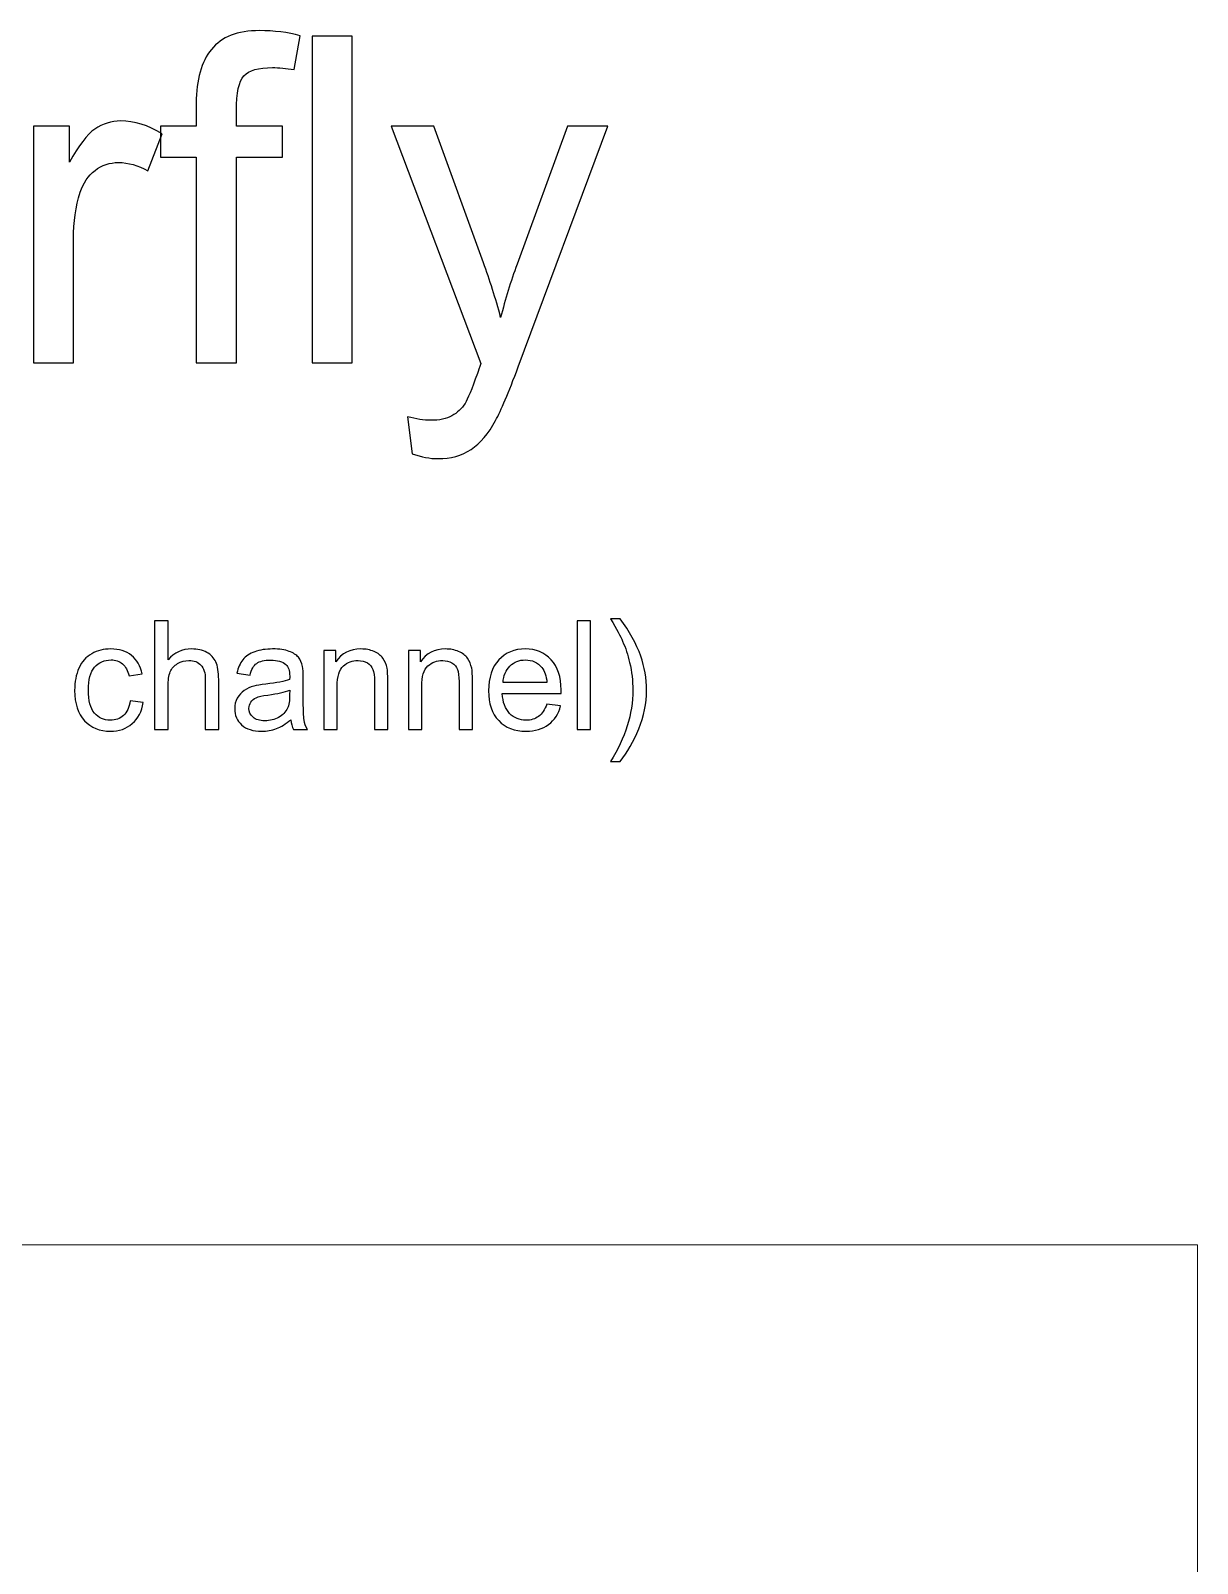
# Model space of a CAD drawing. Header units: millimetres. Extents: x -75 to 76, y -103 to 130.
# Drawn here: x 41.02 to 75.65, y 84.47 to 129.96 of the extents above; entities that cross this region are included whole.
import ezdxf

# ---------------------------------------------------------------- set-up
doc = ezdxf.new("R2010")
doc.units = ezdxf.units.MM
doc.header["$MEASUREMENT"] = 0
doc.layers.add('Layer 1', color=7, linetype='Continuous')

msp = doc.modelspace()

# ---------------------------------------------------------------- linework, layer by layer
at = {"layer": 'Layer 1', "color": 250, "lineweight": 9}
msp.add_lwpolyline([(-74.634, -102.9289), (75.6492, -102.9289), (75.6492, 93.9211), (-74.634, 93.9211), (-74.634, -102.9289)], close=True, dxfattribs=at)
at = {"layer": 'Layer 1', "color": 250}
for points, knots in [([(45.9361, 120.1021), (45.9361, 120.1021), (45.9361, 126.2095), (45.9361, 126.2095), (45.9361, 126.2095), (45.9361, 126.2095), (44.8798, 126.2095), (44.8798, 126.2095), (44.8798, 126.2095), (44.8798, 126.2095), (44.8798, 127.1303), (44.8798, 127.1303), (44.8798, 127.1303), (44.8798, 127.1303), (45.9361, 127.1303), (45.9361, 127.1303), (45.9361, 127.1303), (45.9361, 127.1303), (45.9361, 127.8097), (45.9361, 127.8097), (45.9361, 127.8097), (45.9361, 128.5048), (46.0873, 129.0375), (46.3875, 129.4054), (46.3875, 129.4054), (46.6876, 129.7755), (47.1616, 129.9606), (47.8116, 129.9606), (47.8116, 129.9606), (48.2495, 129.9606), (48.6534, 129.911), (49.0236, 129.8116), (49.0236, 129.8116), (49.0236, 129.8116), (48.8386, 128.805), (48.8386, 128.805), (48.8386, 128.805), (48.6038, 128.8434), (48.3894, 128.8637), (48.1953, 128.8637), (48.1953, 128.8637), (47.7845, 128.8637), (47.5024, 128.7825), (47.3534, 128.62), (47.3534, 128.62), (47.2022, 128.4574), (47.1277, 128.1121), (47.1277, 127.584), (47.1277, 127.584), (47.1277, 127.584), (47.1277, 127.1303), (47.1277, 127.1303), (47.1277, 127.1303), (47.1277, 127.1303), (48.4955, 127.1303), (48.4955, 127.1303), (48.4955, 127.1303), (48.4955, 127.1303), (48.4955, 126.2095), (48.4955, 126.2095), (48.4955, 126.2095), (48.4955, 126.2095), (47.1277, 126.2095), (47.1277, 126.2095), (47.1277, 126.2095), (47.1277, 126.2095), (47.1277, 120.1021), (47.1277, 120.1021), (47.1277, 120.1021), (47.1277, 120.1021), (45.9361, 120.1021), (45.9361, 120.1021)], [0, 0, 0, 0, 0.0526316, 0.0526316, 0.0526316, 0.0526316, 0.1052632, 0.1052632, 0.1052632, 0.1052632, 0.1578947, 0.1578947, 0.1578947, 0.1578947, 0.2105263, 0.2105263, 0.2105263, 0.2105263, 0.2631579, 0.2631579, 0.2631579, 0.2631579, 0.3157895, 0.3157895, 0.3157895, 0.3157895, 0.3684211, 0.3684211, 0.3684211, 0.3684211, 0.4210526, 0.4210526, 0.4210526, 0.4210526, 0.4736842, 0.4736842, 0.4736842, 0.4736842, 0.5263158, 0.5263158, 0.5263158, 0.5263158, 0.5789474, 0.5789474, 0.5789474, 0.5789474, 0.6315789, 0.6315789, 0.6315789, 0.6315789, 0.6842105, 0.6842105, 0.6842105, 0.6842105, 0.7368421, 0.7368421, 0.7368421, 0.7368421, 0.7894737, 0.7894737, 0.7894737, 0.7894737, 0.8421053, 0.8421053, 0.8421053, 0.8421053, 0.8947368, 0.8947368, 0.8947368, 0.8947368, 1, 1, 1, 1]), ([(49.3757, 120.1021), (49.3757, 120.1021), (49.3757, 129.7981), (49.3757, 129.7981), (49.3757, 129.7981), (49.3757, 129.7981), (50.5674, 129.7981), (50.5674, 129.7981), (50.5674, 129.7981), (50.5674, 129.7981), (50.5674, 120.1021), (50.5674, 120.1021), (50.5674, 120.1021), (50.5674, 120.1021), (49.3757, 120.1021), (49.3757, 120.1021)], [0, 0, 0, 0, 0.2, 0.2, 0.2, 0.2, 0.4, 0.4, 0.4, 0.4, 0.6, 0.6, 0.6, 0.6, 1, 1, 1, 1]), ([(41.1016, 120.1021), (41.1016, 120.1021), (41.1016, 127.1303), (41.1016, 127.1303), (41.1016, 127.1303), (41.1016, 127.1303), (42.1714, 127.1303), (42.1714, 127.1303), (42.1714, 127.1303), (42.1714, 127.1303), (42.1714, 126.0538), (42.1714, 126.0538), (42.1714, 126.0538), (42.4445, 126.5526), (42.6973, 126.8821), (42.9298, 127.0401), (42.9298, 127.0401), (43.1622, 127.2003), (43.4173, 127.2793), (43.6949, 127.2793), (43.6949, 127.2793), (44.0966, 127.2793), (44.5051, 127.1529), (44.9204, 126.9024), (44.9204, 126.9024), (44.9204, 126.9024), (44.4961, 125.8032), (44.4961, 125.8032), (44.4961, 125.8032), (44.2072, 125.9657), (43.9183, 126.047), (43.6294, 126.047), (43.6294, 126.047), (43.3699, 126.047), (43.1374, 125.968), (42.932, 125.8122), (42.932, 125.8122), (42.7266, 125.6565), (42.5799, 125.4398), (42.4919, 125.1622), (42.4919, 125.1622), (42.3588, 124.7402), (42.2933, 124.2775), (42.2933, 123.7742), (42.2933, 123.7742), (42.2933, 123.7742), (42.2933, 120.1021), (42.2933, 120.1021), (42.2933, 120.1021), (42.2933, 120.1021), (41.1016, 120.1021), (41.1016, 120.1021)], [0, 0, 0, 0, 0.0714286, 0.0714286, 0.0714286, 0.0714286, 0.1428571, 0.1428571, 0.1428571, 0.1428571, 0.2142857, 0.2142857, 0.2142857, 0.2142857, 0.2857143, 0.2857143, 0.2857143, 0.2857143, 0.3571429, 0.3571429, 0.3571429, 0.3571429, 0.4285714, 0.4285714, 0.4285714, 0.4285714, 0.5, 0.5, 0.5, 0.5, 0.5714286, 0.5714286, 0.5714286, 0.5714286, 0.6428571, 0.6428571, 0.6428571, 0.6428571, 0.7142857, 0.7142857, 0.7142857, 0.7142857, 0.7857143, 0.7857143, 0.7857143, 0.7857143, 0.8571429, 0.8571429, 0.8571429, 0.8571429, 1, 1, 1, 1]), ([(52.3414, 117.4005), (52.3414, 117.4005), (52.206, 118.5019), (52.206, 118.5019), (52.206, 118.5019), (52.4678, 118.4319), (52.6935, 118.3958), (52.8876, 118.3958), (52.8876, 118.3958), (53.1539, 118.3958), (53.366, 118.441), (53.5241, 118.529), (53.5241, 118.529), (53.6843, 118.617), (53.8152, 118.7411), (53.9168, 118.8991), (53.9168, 118.8991), (53.9912, 119.0187), (54.1131, 119.3144), (54.2801, 119.7884), (54.2801, 119.7884), (54.3027, 119.8538), (54.3366, 119.9509), (54.3862, 120.0795), (54.3862, 120.0795), (54.3862, 120.0795), (51.7184, 127.1303), (51.7184, 127.1303), (51.7184, 127.1303), (51.7184, 127.1303), (52.9914, 127.1303), (52.9914, 127.1303), (52.9914, 127.1303), (52.9914, 127.1303), (54.4584, 123.0723), (54.4584, 123.0723), (54.4584, 123.0723), (54.6503, 122.56), (54.8195, 122.0183), (54.9707, 121.4495), (54.9707, 121.4495), (55.1085, 121.9844), (55.271, 122.5126), (55.4605, 123.0317), (55.4605, 123.0317), (55.4605, 123.0317), (56.9592, 127.1303), (56.9592, 127.1303), (56.9592, 127.1303), (56.9592, 127.1303), (58.1486, 127.1303), (58.1486, 127.1303), (58.1486, 127.1303), (58.1486, 127.1303), (55.4921, 119.9802), (55.4921, 119.9802), (55.4921, 119.9802), (55.2055, 119.2106), (54.982, 118.6824), (54.8218, 118.3913), (54.8218, 118.3913), (54.6096, 118.0009), (54.3659, 117.7142), (54.0928, 117.5314), (54.0928, 117.5314), (53.8174, 117.3486), (53.4902, 117.2583), (53.111, 117.2583), (53.111, 117.2583), (52.8808, 117.2583), (52.6235, 117.3057), (52.3414, 117.4005)], [0, 0, 0, 0, 0.0526316, 0.0526316, 0.0526316, 0.0526316, 0.1052632, 0.1052632, 0.1052632, 0.1052632, 0.1578947, 0.1578947, 0.1578947, 0.1578947, 0.2105263, 0.2105263, 0.2105263, 0.2105263, 0.2631579, 0.2631579, 0.2631579, 0.2631579, 0.3157895, 0.3157895, 0.3157895, 0.3157895, 0.3684211, 0.3684211, 0.3684211, 0.3684211, 0.4210526, 0.4210526, 0.4210526, 0.4210526, 0.4736842, 0.4736842, 0.4736842, 0.4736842, 0.5263158, 0.5263158, 0.5263158, 0.5263158, 0.5789474, 0.5789474, 0.5789474, 0.5789474, 0.6315789, 0.6315789, 0.6315789, 0.6315789, 0.6842105, 0.6842105, 0.6842105, 0.6842105, 0.7368421, 0.7368421, 0.7368421, 0.7368421, 0.7894737, 0.7894737, 0.7894737, 0.7894737, 0.8421053, 0.8421053, 0.8421053, 0.8421053, 0.8947368, 0.8947368, 0.8947368, 0.8947368, 1, 1, 1, 1]), ([(44.7018, 109.2172), (44.7018, 109.2172), (44.7018, 112.4492), (44.7018, 112.4492), (44.7018, 112.4492), (44.7018, 112.4492), (45.099, 112.4492), (45.099, 112.4492), (45.099, 112.4492), (45.099, 112.4492), (45.099, 111.2861), (45.099, 111.2861), (45.099, 111.2861), (45.2833, 111.502), (45.5158, 111.6096), (45.7972, 111.6096), (45.7972, 111.6096), (45.9694, 111.6096), (46.1191, 111.5758), (46.247, 111.5073), (46.247, 111.5073), (46.3742, 111.4389), (46.4652, 111.3448), (46.5201, 111.2244), (46.5201, 111.2244), (46.575, 111.104), (46.6021, 110.9288), (46.6021, 110.7001), (46.6021, 110.7001), (46.6021, 110.7001), (46.6021, 109.2172), (46.6021, 109.2172), (46.6021, 109.2172), (46.6021, 109.2172), (46.2049, 109.2172), (46.2049, 109.2172), (46.2049, 109.2172), (46.2049, 109.2172), (46.2049, 110.6986), (46.2049, 110.6986), (46.2049, 110.6986), (46.2049, 110.8964), (46.162, 111.0409), (46.077, 111.1311), (46.077, 111.1311), (45.9912, 111.2214), (45.8709, 111.2665), (45.7144, 111.2665), (45.7144, 111.2665), (45.5978, 111.2665), (45.488, 111.2365), (45.3849, 111.1755), (45.3849, 111.1755), (45.2818, 111.1146), (45.2088, 111.0319), (45.1644, 110.9273), (45.1644, 110.9273), (45.1208, 110.8234), (45.099, 110.6798), (45.099, 110.4962), (45.099, 110.4962), (45.099, 110.4962), (45.099, 109.2172), (45.099, 109.2172), (45.099, 109.2172), (45.099, 109.2172), (44.7018, 109.2172), (44.7018, 109.2172)], [0, 0, 0, 0, 0.0555556, 0.0555556, 0.0555556, 0.0555556, 0.1111111, 0.1111111, 0.1111111, 0.1111111, 0.1666667, 0.1666667, 0.1666667, 0.1666667, 0.2222222, 0.2222222, 0.2222222, 0.2222222, 0.2777778, 0.2777778, 0.2777778, 0.2777778, 0.3333333, 0.3333333, 0.3333333, 0.3333333, 0.3888889, 0.3888889, 0.3888889, 0.3888889, 0.4444444, 0.4444444, 0.4444444, 0.4444444, 0.5, 0.5, 0.5, 0.5, 0.5555556, 0.5555556, 0.5555556, 0.5555556, 0.6111111, 0.6111111, 0.6111111, 0.6111111, 0.6666667, 0.6666667, 0.6666667, 0.6666667, 0.7222222, 0.7222222, 0.7222222, 0.7222222, 0.7777778, 0.7777778, 0.7777778, 0.7777778, 0.8333333, 0.8333333, 0.8333333, 0.8333333, 0.8888889, 0.8888889, 0.8888889, 0.8888889, 1, 1, 1, 1]), ([(57.2451, 109.2172), (57.2451, 109.2172), (57.2451, 112.4492), (57.2451, 112.4492), (57.2451, 112.4492), (57.2451, 112.4492), (57.6423, 112.4492), (57.6423, 112.4492), (57.6423, 112.4492), (57.6423, 112.4492), (57.6423, 109.2172), (57.6423, 109.2172), (57.6423, 109.2172), (57.6423, 109.2172), (57.2451, 109.2172), (57.2451, 109.2172)], [0, 0, 0, 0, 0.2, 0.2, 0.2, 0.2, 0.4, 0.4, 0.4, 0.4, 0.6, 0.6, 0.6, 0.6, 1, 1, 1, 1]), ([(58.5188, 108.2693), (58.5188, 108.2693), (58.2344, 108.2693), (58.2344, 108.2693), (58.2344, 108.2693), (58.6738, 108.9742), (58.8935, 109.6799), (58.8935, 110.3863), (58.8935, 110.3863), (58.8935, 110.6624), (58.8619, 110.9363), (58.7987, 111.2079), (58.7987, 111.2079), (58.749, 111.4283), (58.679, 111.6397), (58.5895, 111.8428), (58.5895, 111.8428), (58.5324, 111.9745), (58.4135, 112.1949), (58.2344, 112.5034), (58.2344, 112.5034), (58.2344, 112.5034), (58.5188, 112.5034), (58.5188, 112.5034), (58.5188, 112.5034), (58.7941, 112.1347), (58.998, 111.7646), (59.1305, 111.393), (59.1305, 111.393), (59.2433, 111.0732), (59.2997, 110.7384), (59.2997, 110.3886), (59.2997, 110.3886), (59.2997, 109.9921), (59.2238, 109.6085), (59.0718, 109.2383), (59.0718, 109.2383), (58.9206, 108.8681), (58.7362, 108.5454), (58.5188, 108.2693)], [0, 0, 0, 0, 0.0909091, 0.0909091, 0.0909091, 0.0909091, 0.1818182, 0.1818182, 0.1818182, 0.1818182, 0.2727273, 0.2727273, 0.2727273, 0.2727273, 0.3636364, 0.3636364, 0.3636364, 0.3636364, 0.4545455, 0.4545455, 0.4545455, 0.4545455, 0.5454545, 0.5454545, 0.5454545, 0.5454545, 0.6363636, 0.6363636, 0.6363636, 0.6363636, 0.7272727, 0.7272727, 0.7272727, 0.7272727, 0.8181818, 0.8181818, 0.8181818, 0.8181818, 1, 1, 1, 1]), ([(43.975, 110.0749), (43.975, 110.0749), (44.3632, 110.0207), (44.3632, 110.0207), (44.3632, 110.0207), (44.3204, 109.7536), (44.212, 109.5452), (44.0367, 109.394), (44.0367, 109.394), (43.8614, 109.2428), (43.6455, 109.1676), (43.3904, 109.1676), (43.3904, 109.1676), (43.0707, 109.1676), (42.8134, 109.2722), (42.6194, 109.4813), (42.6194, 109.4813), (42.4245, 109.6905), (42.3275, 109.9899), (42.3275, 110.3796), (42.3275, 110.3796), (42.3275, 110.6324), (42.3696, 110.8528), (42.4531, 111.0424), (42.4531, 111.0424), (42.5366, 111.2312), (42.6637, 111.3734), (42.8353, 111.4674), (42.8353, 111.4674), (43.0061, 111.5622), (43.1919, 111.6096), (43.3935, 111.6096), (43.3935, 111.6096), (43.647, 111.6096), (43.8554, 111.5457), (44.0164, 111.4171), (44.0164, 111.4171), (44.1782, 111.2884), (44.282, 111.1056), (44.3271, 110.8694), (44.3271, 110.8694), (44.3271, 110.8694), (43.9434, 110.8107), (43.9434, 110.8107), (43.9434, 110.8107), (43.9066, 110.9679), (43.8419, 111.086), (43.7478, 111.1657), (43.7478, 111.1657), (43.6545, 111.2447), (43.5417, 111.2846), (43.4093, 111.2846), (43.4093, 111.2846), (43.2092, 111.2846), (43.0467, 111.2131), (42.921, 111.0702), (42.921, 111.0702), (42.7962, 110.9265), (42.7337, 110.7008), (42.7337, 110.3909), (42.7337, 110.3909), (42.7337, 110.0764), (42.7939, 109.8484), (42.9142, 109.7062), (42.9142, 109.7062), (43.0354, 109.5641), (43.1926, 109.4926), (43.386, 109.4926), (43.386, 109.4926), (43.5424, 109.4926), (43.6726, 109.54), (43.7764, 109.6355), (43.7764, 109.6355), (43.881, 109.7303), (43.9472, 109.877), (43.975, 110.0749)], [0, 0, 0, 0, 0.05, 0.05, 0.05, 0.05, 0.1, 0.1, 0.1, 0.1, 0.15, 0.15, 0.15, 0.15, 0.2, 0.2, 0.2, 0.2, 0.25, 0.25, 0.25, 0.25, 0.3, 0.3, 0.3, 0.3, 0.35, 0.35, 0.35, 0.35, 0.4, 0.4, 0.4, 0.4, 0.45, 0.45, 0.45, 0.45, 0.5, 0.5, 0.5, 0.5, 0.55, 0.55, 0.55, 0.55, 0.6, 0.6, 0.6, 0.6, 0.65, 0.65, 0.65, 0.65, 0.7, 0.7, 0.7, 0.7, 0.75, 0.75, 0.75, 0.75, 0.8, 0.8, 0.8, 0.8, 0.85, 0.85, 0.85, 0.85, 0.9, 0.9, 0.9, 0.9, 1, 1, 1, 1]), ([(48.7425, 109.5106), (48.595, 109.385), (48.4528, 109.297), (48.3167, 109.2451), (48.3167, 109.2451), (48.1805, 109.1931), (48.0345, 109.1676), (47.878, 109.1676), (47.878, 109.1676), (47.6207, 109.1676), (47.4229, 109.23), (47.2845, 109.3556), (47.2845, 109.3556), (47.146, 109.4806), (47.0768, 109.6408), (47.0768, 109.8356), (47.0768, 109.8356), (47.0768, 109.95), (47.1032, 110.0546), (47.1551, 110.1494), (47.1551, 110.1494), (47.2077, 110.2442), (47.2762, 110.3194), (47.3605, 110.3766), (47.3605, 110.3766), (47.4454, 110.4337), (47.5402, 110.4774), (47.6463, 110.5067), (47.6463, 110.5067), (47.7246, 110.527), (47.8427, 110.5466), (47.9999, 110.5662), (47.9999, 110.5662), (48.3204, 110.6038), (48.5574, 110.6496), (48.7086, 110.7023), (48.7086, 110.7023), (48.7101, 110.7565), (48.7109, 110.7911), (48.7109, 110.8054), (48.7109, 110.8054), (48.7109, 110.9664), (48.6733, 111.08), (48.598, 111.1462), (48.598, 111.1462), (48.4964, 111.2357), (48.3452, 111.2801), (48.1451, 111.2801), (48.1451, 111.2801), (47.9578, 111.2801), (47.8194, 111.247), (47.7306, 111.1816), (47.7306, 111.1816), (47.6411, 111.1161), (47.5756, 111.0002), (47.5327, 110.8332), (47.5327, 110.8332), (47.5327, 110.8332), (47.1445, 110.8874), (47.1445, 110.8874), (47.1445, 110.8874), (47.1799, 111.0537), (47.2378, 111.1883), (47.3191, 111.2906), (47.3191, 111.2906), (47.4003, 111.393), (47.5177, 111.4712), (47.6712, 111.5269), (47.6712, 111.5269), (47.8239, 111.5818), (48.0022, 111.6096), (48.2038, 111.6096), (48.2038, 111.6096), (48.4039, 111.6096), (48.5672, 111.5863), (48.6928, 111.5389), (48.6928, 111.5389), (48.8177, 111.4915), (48.9102, 111.4328), (48.9689, 111.3613), (48.9689, 111.3613), (49.0276, 111.2899), (49.069, 111.1996), (49.093, 111.0905), (49.093, 111.0905), (49.1058, 111.0228), (49.1126, 110.9009), (49.1126, 110.7257), (49.1126, 110.7257), (49.1126, 110.7257), (49.1126, 110.199), (49.1126, 110.199), (49.1126, 110.199), (49.1126, 109.8312), (49.1209, 109.5987), (49.1374, 109.5001), (49.1374, 109.5001), (49.1532, 109.4016), (49.1863, 109.3075), (49.2345, 109.2172), (49.2345, 109.2172), (49.2345, 109.2172), (48.8192, 109.2172), (48.8192, 109.2172), (48.8192, 109.2172), (48.7793, 109.3007), (48.7537, 109.3986), (48.7425, 109.5106)], [0, 0, 0, 0, 0.0357143, 0.0357143, 0.0357143, 0.0357143, 0.0714286, 0.0714286, 0.0714286, 0.0714286, 0.1071429, 0.1071429, 0.1071429, 0.1071429, 0.1428571, 0.1428571, 0.1428571, 0.1428571, 0.1785714, 0.1785714, 0.1785714, 0.1785714, 0.2142857, 0.2142857, 0.2142857, 0.2142857, 0.25, 0.25, 0.25, 0.25, 0.2857143, 0.2857143, 0.2857143, 0.2857143, 0.3214286, 0.3214286, 0.3214286, 0.3214286, 0.3571429, 0.3571429, 0.3571429, 0.3571429, 0.3928571, 0.3928571, 0.3928571, 0.3928571, 0.4285714, 0.4285714, 0.4285714, 0.4285714, 0.4642857, 0.4642857, 0.4642857, 0.4642857, 0.5, 0.5, 0.5, 0.5, 0.5357143, 0.5357143, 0.5357143, 0.5357143, 0.5714286, 0.5714286, 0.5714286, 0.5714286, 0.6071429, 0.6071429, 0.6071429, 0.6071429, 0.6428571, 0.6428571, 0.6428571, 0.6428571, 0.6785714, 0.6785714, 0.6785714, 0.6785714, 0.7142857, 0.7142857, 0.7142857, 0.7142857, 0.75, 0.75, 0.75, 0.75, 0.7857143, 0.7857143, 0.7857143, 0.7857143, 0.8214286, 0.8214286, 0.8214286, 0.8214286, 0.8571429, 0.8571429, 0.8571429, 0.8571429, 0.8928571, 0.8928571, 0.8928571, 0.8928571, 0.9285714, 0.9285714, 0.9285714, 0.9285714, 1, 1, 1, 1]), ([(49.7227, 109.2172), (49.7227, 109.2172), (49.7227, 111.56), (49.7227, 111.56), (49.7227, 111.56), (49.7227, 111.56), (50.0793, 111.56), (50.0793, 111.56), (50.0793, 111.56), (50.0793, 111.56), (50.0793, 111.2275), (50.0793, 111.2275), (50.0793, 111.2275), (50.2509, 111.4825), (50.4991, 111.6096), (50.8234, 111.6096), (50.8234, 111.6096), (50.9648, 111.6096), (51.0942, 111.584), (51.2123, 111.5337), (51.2123, 111.5337), (51.3304, 111.4832), (51.4192, 111.4163), (51.4779, 111.3343), (51.4779, 111.3343), (51.5366, 111.2523), (51.578, 111.1545), (51.6013, 111.0416), (51.6013, 111.0416), (51.6156, 110.9679), (51.6231, 110.8392), (51.6231, 110.6557), (51.6231, 110.6557), (51.6231, 110.6557), (51.6231, 109.2172), (51.6231, 109.2172), (51.6231, 109.2172), (51.6231, 109.2172), (51.2259, 109.2172), (51.2259, 109.2172), (51.2259, 109.2172), (51.2259, 109.2172), (51.2259, 110.6406), (51.2259, 110.6406), (51.2259, 110.6406), (51.2259, 110.8024), (51.2108, 110.9235), (51.18, 111.0033), (51.18, 111.0033), (51.1491, 111.083), (51.0942, 111.147), (51.016, 111.1951), (51.016, 111.1951), (50.9377, 111.2425), (50.8452, 111.2665), (50.7399, 111.2665), (50.7399, 111.2665), (50.5713, 111.2665), (50.4262, 111.2131), (50.3035, 111.1056), (50.3035, 111.1056), (50.1809, 110.9987), (50.12, 110.7949), (50.12, 110.4955), (50.12, 110.4955), (50.12, 110.4955), (50.12, 109.2172), (50.12, 109.2172), (50.12, 109.2172), (50.12, 109.2172), (49.7227, 109.2172), (49.7227, 109.2172)], [0, 0, 0, 0, 0.0526316, 0.0526316, 0.0526316, 0.0526316, 0.1052632, 0.1052632, 0.1052632, 0.1052632, 0.1578947, 0.1578947, 0.1578947, 0.1578947, 0.2105263, 0.2105263, 0.2105263, 0.2105263, 0.2631579, 0.2631579, 0.2631579, 0.2631579, 0.3157895, 0.3157895, 0.3157895, 0.3157895, 0.3684211, 0.3684211, 0.3684211, 0.3684211, 0.4210526, 0.4210526, 0.4210526, 0.4210526, 0.4736842, 0.4736842, 0.4736842, 0.4736842, 0.5263158, 0.5263158, 0.5263158, 0.5263158, 0.5789474, 0.5789474, 0.5789474, 0.5789474, 0.6315789, 0.6315789, 0.6315789, 0.6315789, 0.6842105, 0.6842105, 0.6842105, 0.6842105, 0.7368421, 0.7368421, 0.7368421, 0.7368421, 0.7894737, 0.7894737, 0.7894737, 0.7894737, 0.8421053, 0.8421053, 0.8421053, 0.8421053, 0.8947368, 0.8947368, 0.8947368, 0.8947368, 1, 1, 1, 1]), ([(52.2332, 109.2172), (52.2332, 109.2172), (52.2332, 111.56), (52.2332, 111.56), (52.2332, 111.56), (52.2332, 111.56), (52.5898, 111.56), (52.5898, 111.56), (52.5898, 111.56), (52.5898, 111.56), (52.5898, 111.2275), (52.5898, 111.2275), (52.5898, 111.2275), (52.7613, 111.4825), (53.0096, 111.6096), (53.3338, 111.6096), (53.3338, 111.6096), (53.4753, 111.6096), (53.6047, 111.584), (53.7228, 111.5337), (53.7228, 111.5337), (53.8409, 111.4832), (53.9297, 111.4163), (53.9884, 111.3343), (53.9884, 111.3343), (54.0471, 111.2523), (54.0884, 111.1545), (54.1117, 111.0416), (54.1117, 111.0416), (54.126, 110.9679), (54.1335, 110.8392), (54.1335, 110.6557), (54.1335, 110.6557), (54.1335, 110.6557), (54.1335, 109.2172), (54.1335, 109.2172), (54.1335, 109.2172), (54.1335, 109.2172), (53.7364, 109.2172), (53.7364, 109.2172), (53.7364, 109.2172), (53.7364, 109.2172), (53.7364, 110.6406), (53.7364, 110.6406), (53.7364, 110.6406), (53.7364, 110.8024), (53.7213, 110.9235), (53.6904, 111.0033), (53.6904, 111.0033), (53.6596, 111.083), (53.6047, 111.147), (53.5265, 111.1951), (53.5265, 111.1951), (53.4482, 111.2425), (53.3557, 111.2665), (53.2503, 111.2665), (53.2503, 111.2665), (53.0818, 111.2665), (52.9366, 111.2131), (52.814, 111.1056), (52.814, 111.1056), (52.6914, 110.9987), (52.6304, 110.7949), (52.6304, 110.4955), (52.6304, 110.4955), (52.6304, 110.4955), (52.6304, 109.2172), (52.6304, 109.2172), (52.6304, 109.2172), (52.6304, 109.2172), (52.2332, 109.2172), (52.2332, 109.2172)], [0, 0, 0, 0, 0.0526316, 0.0526316, 0.0526316, 0.0526316, 0.1052632, 0.1052632, 0.1052632, 0.1052632, 0.1578947, 0.1578947, 0.1578947, 0.1578947, 0.2105263, 0.2105263, 0.2105263, 0.2105263, 0.2631579, 0.2631579, 0.2631579, 0.2631579, 0.3157895, 0.3157895, 0.3157895, 0.3157895, 0.3684211, 0.3684211, 0.3684211, 0.3684211, 0.4210526, 0.4210526, 0.4210526, 0.4210526, 0.4736842, 0.4736842, 0.4736842, 0.4736842, 0.5263158, 0.5263158, 0.5263158, 0.5263158, 0.5789474, 0.5789474, 0.5789474, 0.5789474, 0.6315789, 0.6315789, 0.6315789, 0.6315789, 0.6842105, 0.6842105, 0.6842105, 0.6842105, 0.7368421, 0.7368421, 0.7368421, 0.7368421, 0.7894737, 0.7894737, 0.7894737, 0.7894737, 0.8421053, 0.8421053, 0.8421053, 0.8421053, 0.8947368, 0.8947368, 0.8947368, 0.8947368, 1, 1, 1, 1]), ([(56.3416, 109.9756), (56.3416, 109.9756), (56.7524, 109.9214), (56.7524, 109.9214), (56.7524, 109.9214), (56.6884, 109.6829), (56.5688, 109.4971), (56.3942, 109.3655), (56.3942, 109.3655), (56.2197, 109.2338), (55.997, 109.1676), (55.7255, 109.1676), (55.7255, 109.1676), (55.3839, 109.1676), (55.113, 109.2729), (54.9129, 109.4835), (54.9129, 109.4835), (54.7128, 109.6934), (54.6128, 109.9891), (54.6128, 110.369), (54.6128, 110.369), (54.6128, 110.7618), (54.7136, 111.0672), (54.9159, 111.2839), (54.9159, 111.2839), (55.1183, 111.5013), (55.3809, 111.6096), (55.7037, 111.6096), (55.7037, 111.6096), (56.0159, 111.6096), (56.2709, 111.5035), (56.4687, 111.2906), (56.4687, 111.2906), (56.6666, 111.0778), (56.7659, 110.7783), (56.7659, 110.3923), (56.7659, 110.3923), (56.7659, 110.369), (56.7652, 110.3337), (56.7637, 110.2871), (56.7637, 110.2871), (56.7637, 110.2871), (55.019, 110.2871), (55.019, 110.2871), (55.019, 110.2871), (55.0341, 110.0305), (55.1063, 109.8334), (55.2372, 109.6972), (55.2372, 109.6972), (55.3673, 109.5611), (55.5306, 109.4926), (55.7255, 109.4926), (55.7255, 109.4926), (55.8706, 109.4926), (55.9948, 109.5309), (56.0971, 109.6077), (56.0971, 109.6077), (56.2002, 109.6844), (56.2814, 109.8071), (56.3416, 109.9756)], [0, 0, 0, 0, 0.0625, 0.0625, 0.0625, 0.0625, 0.125, 0.125, 0.125, 0.125, 0.1875, 0.1875, 0.1875, 0.1875, 0.25, 0.25, 0.25, 0.25, 0.3125, 0.3125, 0.3125, 0.3125, 0.375, 0.375, 0.375, 0.375, 0.4375, 0.4375, 0.4375, 0.4375, 0.5, 0.5, 0.5, 0.5, 0.5625, 0.5625, 0.5625, 0.5625, 0.625, 0.625, 0.625, 0.625, 0.6875, 0.6875, 0.6875, 0.6875, 0.75, 0.75, 0.75, 0.75, 0.8125, 0.8125, 0.8125, 0.8125, 0.875, 0.875, 0.875, 0.875, 1, 1, 1, 1]), ([(55.0416, 110.6121), (55.0416, 110.6121), (56.3461, 110.6121), (56.3461, 110.6121), (56.3461, 110.6121), (56.3288, 110.8092), (56.2784, 110.9566), (56.1964, 111.0552), (56.1964, 111.0552), (56.0708, 111.2079), (55.9068, 111.2846), (55.7059, 111.2846), (55.7059, 111.2846), (55.5238, 111.2846), (55.3711, 111.2237), (55.247, 111.1018), (55.247, 111.1018), (55.1236, 110.9799), (55.0551, 110.8167), (55.0416, 110.6121)], [0, 0, 0, 0, 0.1666667, 0.1666667, 0.1666667, 0.1666667, 0.3333333, 0.3333333, 0.3333333, 0.3333333, 0.5, 0.5, 0.5, 0.5, 0.6666667, 0.6666667, 0.6666667, 0.6666667, 1, 1, 1, 1]), ([(48.7109, 110.3909), (48.5664, 110.3322), (48.3498, 110.2825), (48.0609, 110.2419), (48.0609, 110.2419), (47.8969, 110.2186), (47.781, 110.1923), (47.7133, 110.1629), (47.7133, 110.1629), (47.6456, 110.1336), (47.5937, 110.0907), (47.5568, 110.035), (47.5568, 110.035), (47.5199, 109.9786), (47.5012, 109.9161), (47.5012, 109.8469), (47.5012, 109.8469), (47.5012, 109.7423), (47.541, 109.6543), (47.6215, 109.5844), (47.6215, 109.5844), (47.702, 109.5144), (47.8194, 109.4791), (47.9736, 109.4791), (47.9736, 109.4791), (48.1263, 109.4791), (48.2625, 109.5122), (48.3821, 109.5791), (48.3821, 109.5791), (48.501, 109.6453), (48.589, 109.7364), (48.6447, 109.8515), (48.6447, 109.8515), (48.6876, 109.941), (48.7086, 110.0726), (48.7086, 110.2464), (48.7086, 110.2464), (48.7086, 110.2464), (48.7109, 110.3909), (48.7109, 110.3909)], [0, 0, 0, 0, 0.0909091, 0.0909091, 0.0909091, 0.0909091, 0.1818182, 0.1818182, 0.1818182, 0.1818182, 0.2727273, 0.2727273, 0.2727273, 0.2727273, 0.3636364, 0.3636364, 0.3636364, 0.3636364, 0.4545455, 0.4545455, 0.4545455, 0.4545455, 0.5454545, 0.5454545, 0.5454545, 0.5454545, 0.6363636, 0.6363636, 0.6363636, 0.6363636, 0.7272727, 0.7272727, 0.7272727, 0.7272727, 0.8181818, 0.8181818, 0.8181818, 0.8181818, 1, 1, 1, 1])]:
    msp.add_open_spline(points, degree=3, knots=knots, dxfattribs=at)

doc.saveas('drawing.dxf')
